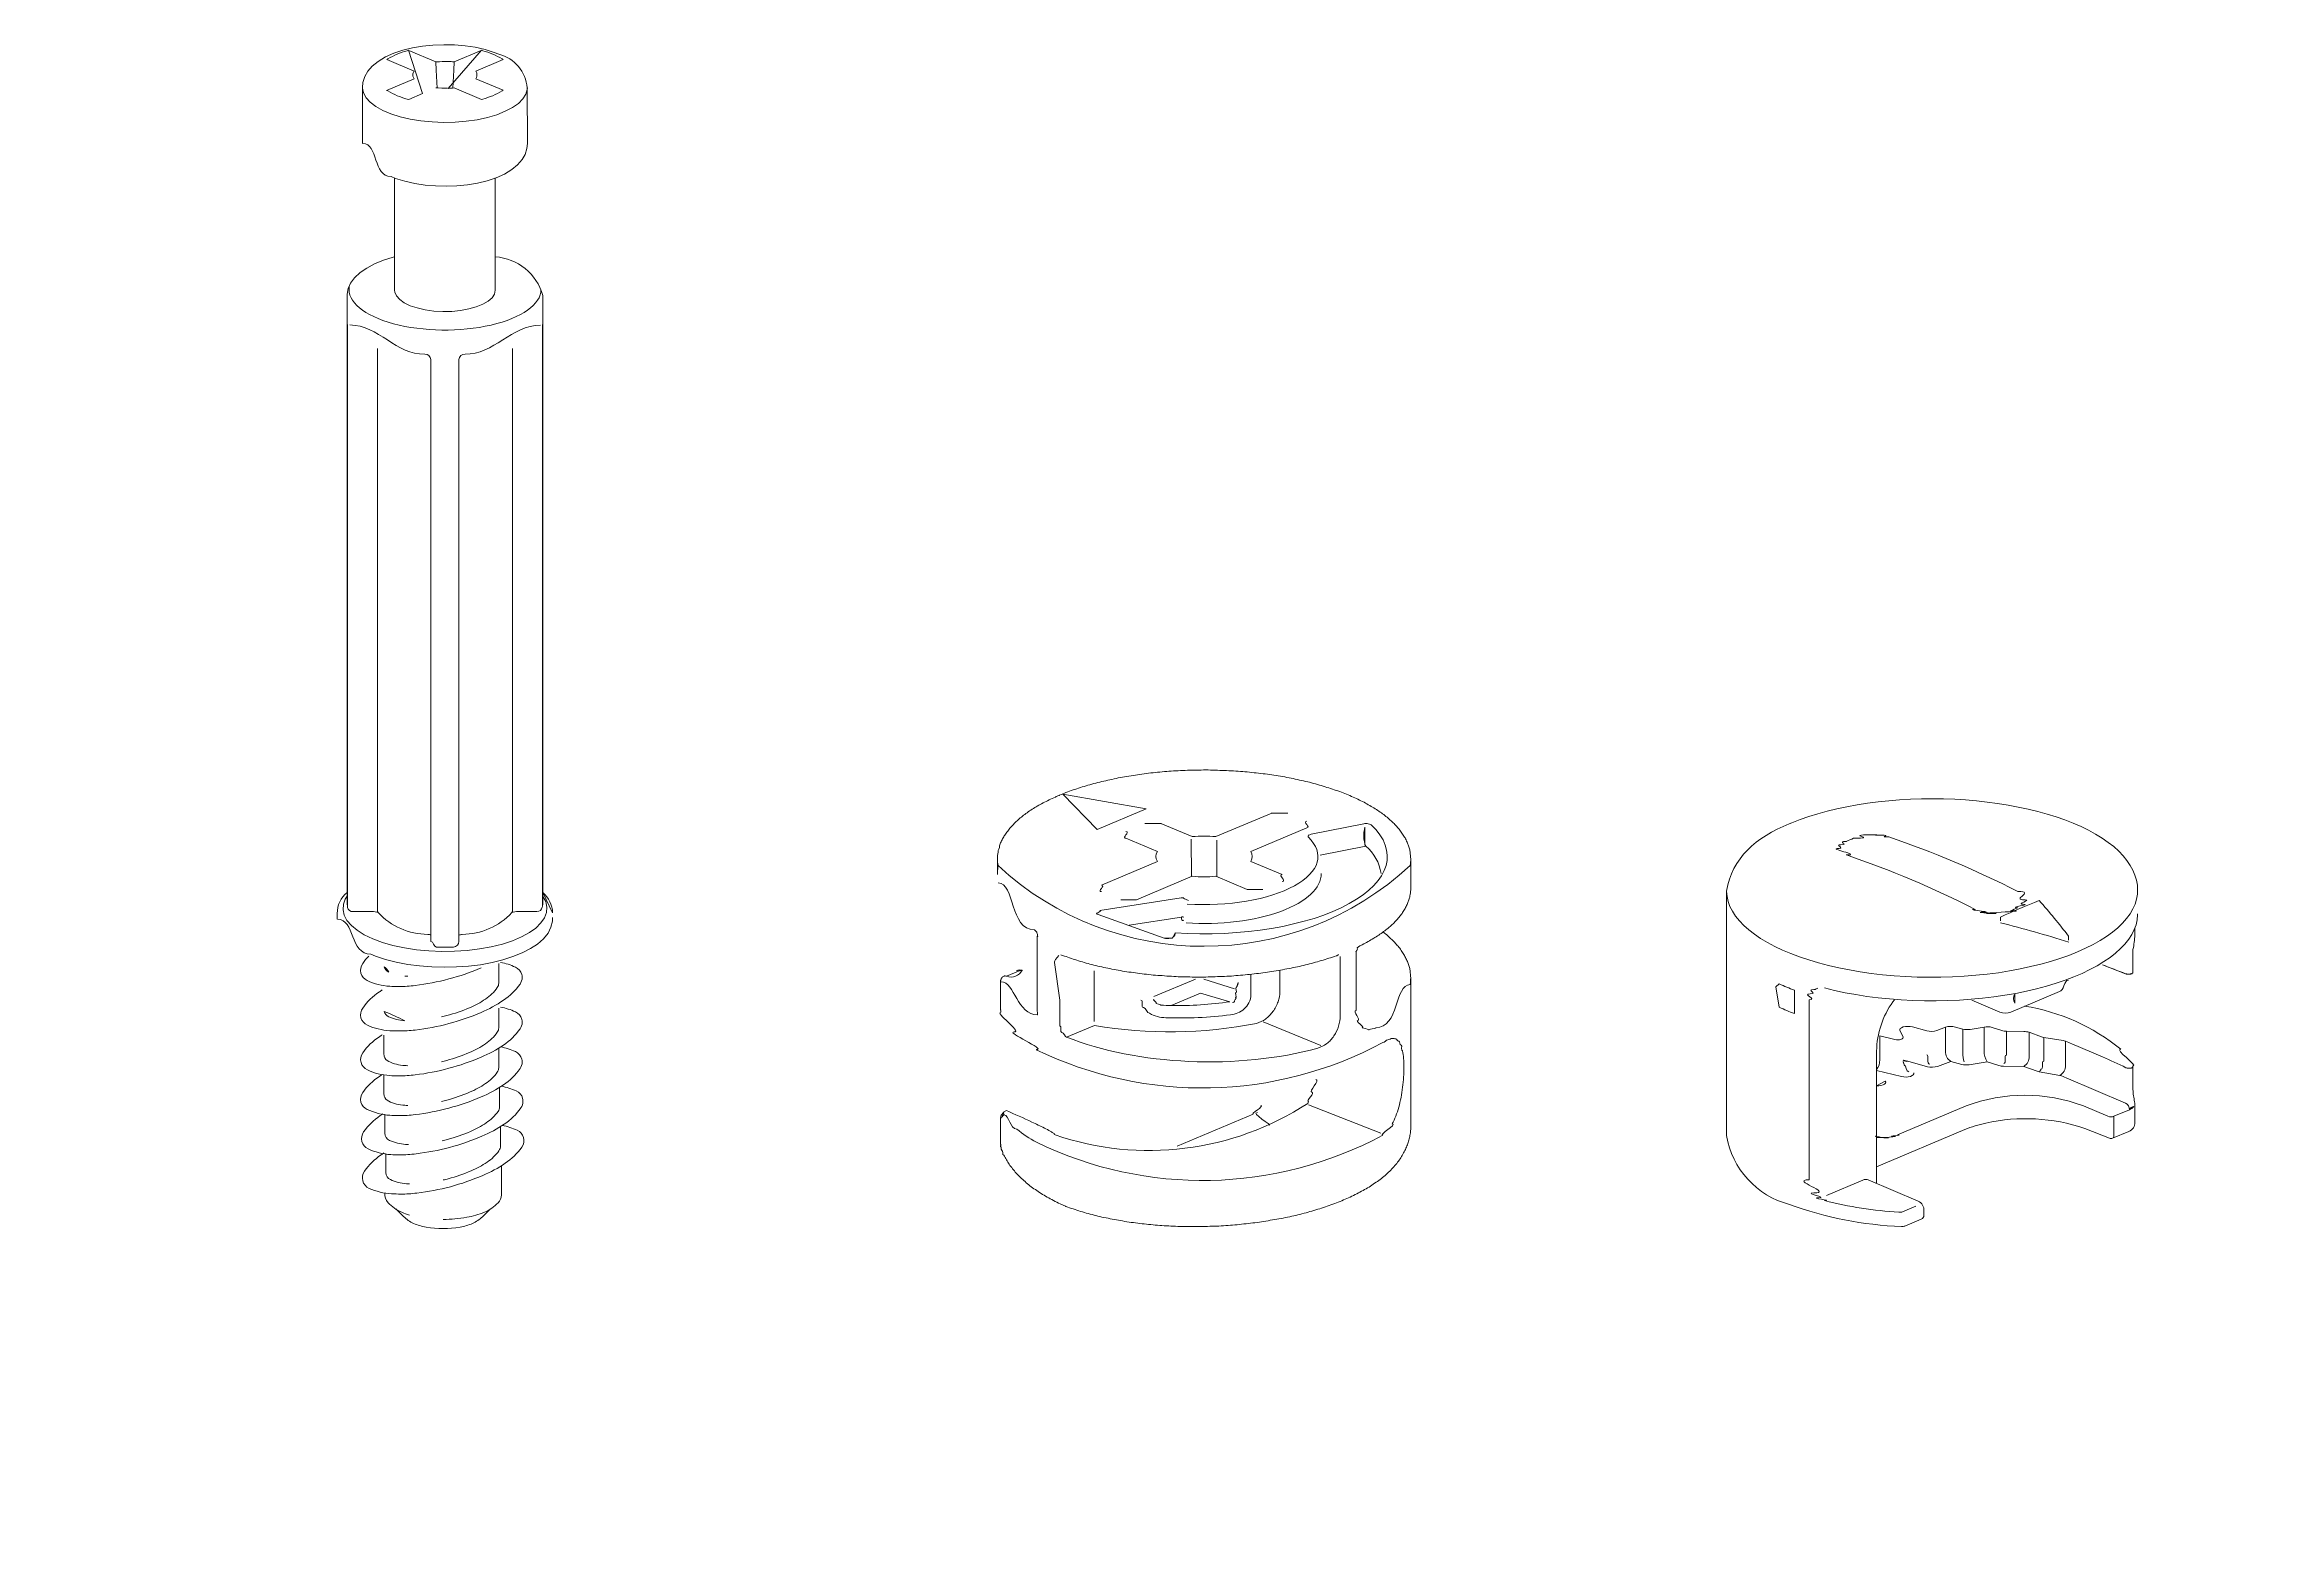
# Model space of a CAD drawing. Header units: metres. Extents: x -27.1 to 47.9, y -10.7 to 6.6.
# Drawn here: x 13.73 to 15.095, y 5.044 to 5.954 of the extents above; entities that cross this region are included whole.
import ezdxf

# ---------------------------------------------------------------- set-up
doc = ezdxf.new("R2010")
doc.units = ezdxf.units.M
doc.header["$MEASUREMENT"] = 0
doc.layers.add('PDF_Working_Num_Penna__7_Num_Penna__7_Num_Penna__7_Num_Penna__7_Num_Penna__7_Num_Penna__7', color=7, linetype='Continuous', lineweight=18)
doc.styles.add('GENERATED_STYLE_1', font='Arial')

msp = doc.modelspace()

# ---------------------------------------------------------------- linework, layer by layer
at = {"layer": 'PDF_Working_Num_Penna__7_Num_Penna__7_Num_Penna__7_Num_Penna__7_Num_Penna__7_Num_Penna__7', "color": 7, "linetype": 'Continuous', "lineweight": 18, "flags": 128}
for points in [[(13.942, 5.8737), (13.9447, 5.8726), (13.9504, 5.8709), (13.9564, 5.8695), (13.9627, 5.8685), (13.9691, 5.868), (13.9756, 5.8678), (13.9822, 5.8681), (13.9886, 5.8687), (13.9947, 5.8698), (14.0006, 5.8712), (14.0061, 5.873), (14.0112, 5.8753), (14.0157, 5.878), (14.0192, 5.8809), (14.0219, 5.8841), (14.0238, 5.8873), (14.0249, 5.8908), (14.0252, 5.894), (14.0251, 5.9279, 0.31536), (14.0078, 5.9485), (14.005, 5.9495), (13.9994, 5.9513), (13.9933, 5.9527), (13.9871, 5.9536), (13.9806, 5.9542), (13.9741, 5.9543), (13.9675, 5.9541), (13.9611, 5.9534), (13.955, 5.9524), (13.9491, 5.9509), (13.9436, 5.9491), (13.9385, 5.9468), (13.934, 5.9441), (13.9305, 5.9412), (13.9278, 5.9381), (13.9259, 5.9348), (13.9248, 5.9313), (13.9245, 5.9281), (13.9245, 5.894)], [(14.0344, 5.428, 0.04844), (14.0346, 5.4303), (14.0346, 5.8012, 0.318774), (14.0056, 5.8247)], [(13.9151, 5.8007), (13.9151, 5.8012), (13.9151, 5.4303, 0.052298), (13.9154, 5.428)], [(13.9154, 5.7835), (13.9154, 5.428), (13.9154, 5.4274, 0.35378), (13.9187, 5.4248), (13.9303, 5.4248, -0.141802), (13.9342, 5.424)], [(14.0344, 5.7835), (14.0344, 5.428), (14.0343, 5.4275, -0.354436), (14.031, 5.4248), (14.0194, 5.4248, 0.131731), (14.0157, 5.4242, 0.144395), (14.0161, 5.4257), (14.0161, 5.7688)], [(13.9336, 5.7688), (13.9336, 5.6451), (13.9336, 5.4257, 0.141567), (13.9341, 5.4242, 0.204246), (13.9643, 5.4109, -0.080477), (13.9663, 5.4105)], [(13.9663, 5.4066), (13.9663, 5.762, 0.390687), (13.9626, 5.7653)], [(13.9696, 5.4032), (13.9734, 5.4031), (13.9801, 5.4032, 0.39989), (13.9834, 5.4066), (13.9834, 5.762, -0.408492), (13.9871, 5.7653)], [(14.5642, 5.4614, 0.004155), (14.564, 5.4625, 0.028638), (14.5633, 5.4649, 0.023678), (14.5624, 5.4673, 0.025419), (14.5612, 5.4698, 0.020936), (14.5597, 5.4721, 0.018959), (14.558, 5.4745, 0.014814), (14.5561, 5.4768, 0.01627), (14.5539, 5.4791, 0.014111), (14.5515, 5.4813, 0.010096), (14.5488, 5.4835, 0.011223), (14.546, 5.4856, 0.009367), (14.5429, 5.4876, 0.011569), (14.5396, 5.4896, 0.009879), (14.5361, 5.4916, 0.007752), (14.5324, 5.4934, 0.007295), (14.5285, 5.4952, 0.00766), (14.5244, 5.4969, 0.005234), (14.5202, 5.4985, 0.006141), (14.5157, 5.5, 0.006734), (14.5112, 5.5014, 0.005296), (14.5065, 5.5028, 0.004409), (14.5017, 5.5041, 0.005875), (14.4967, 5.5052, 0.006497), (14.4916, 5.5063, 0.004942), (14.4864, 5.5073, 0.004823), (14.4811, 5.5081, 0.005366), (14.4758, 5.5089, 0.007689), (14.4703, 5.5095, 0.005975), (14.4648, 5.5101, 0.006654), (14.4592, 5.5105, 0.005782), (14.4536, 5.5109, 0.005603), (14.448, 5.5111, 0.005547), (14.4424, 5.5113, 0.004752), (14.4367, 5.5113, 0.004756), (14.4311, 5.5112, 0.004783), (14.4254, 5.511, 0.004821), (14.4198, 5.5107, 0.005714), (14.4142, 5.5103, 0.003365), (14.4087, 5.5098, 0.004324), (14.4032, 5.5092, 0.005333), (14.3978, 5.5084, 0.00393), (14.3925, 5.5076, 0.004752), (14.3873, 5.5067, 0.007075), (14.3822, 5.5056, 0.007303), (14.3772, 5.5045, 0.007975), (14.3723, 5.5033, 0.005679), (14.3675, 5.502, 0.008381), (14.3629, 5.5006, 0.007236), (14.3584, 5.4991, 0.006709), (14.3541, 5.4975, 0.008071), (14.3502, 5.4959)], [(14.3497, 5.4957, 0.002586), (14.3476, 5.4948, 0.009684), (14.3438, 5.493, 0.009328), (14.3401, 5.4912, 0.010524), (14.3366, 5.4893, 0.00975), (14.3334, 5.4873, 0.011879), (14.3303, 5.4852, 0.012379), (14.3275, 5.4831, 0.014041), (14.3249, 5.4809, 0.01416), (14.3225, 5.4786, 0.015534), (14.3204, 5.4763, 0.016838), (14.3185, 5.474, 0.020004), (14.3168, 5.4716, 0.021292), (14.3154, 5.4692, 0.022452), (14.3142, 5.4668, 0.020565), (14.3134, 5.4643)], [(14.4121, 5.4787), (14.4312, 5.4706, -0.052413), (14.4456, 5.4706), (14.4798, 5.485)], [(14.5012, 5.476), (14.467, 5.4615, -0.287328), (14.467, 5.4555), (14.4862, 5.4474)], [(14.5038, 5.4722), (14.536, 5.4785, -0.083985), (14.5386, 5.4785)], [(14.3126, 5.4612, 0.091573), (14.3126, 5.4529, 0.39198), (14.5643, 5.453, 0.090744), (14.5642, 5.4612)], [(14.3757, 5.441), (14.4099, 5.4555, -0.288802), (14.4099, 5.4615), (14.3907, 5.4696)], [(14.5465, 5.4481, 0.182504), (14.5372, 5.4648), (14.5094, 5.4593)], [(14.4648, 5.4383), (14.4456, 5.4464, -0.052413), (14.4312, 5.4464), (14.3971, 5.432)], [(14.5643, 5.4352, 0.046163), (14.5646, 5.4392), (14.5646, 5.457)], [(13.9151, 5.4364, 0.234369), (13.9091, 5.4237), (13.9091, 5.4206), (13.9091, 5.4202)], [(14.3748, 5.4254), (14.4244, 5.4332, -0.059007), (14.4261, 5.4332)], [(14.5331, 5.4037, 0.001834), (14.535, 5.4046, 0.01012), (14.5386, 5.4065, 0.009827), (14.542, 5.4085, 0.010764), (14.5451, 5.4105, 0.011673), (14.5481, 5.4126, 0.013688), (14.5508, 5.4147, 0.013779), (14.5533, 5.4169, 0.016861), (14.5555, 5.4191, 0.016266), (14.5575, 5.4214, 0.017712), (14.5593, 5.4237, 0.017403), (14.5608, 5.4261, 0.021271), (14.5621, 5.4285, 0.021955), (14.5631, 5.4309, 0.027576), (14.5639, 5.4333)], [(15.0085, 5.4374), (15.0084, 5.4355), (15.0079, 5.4325), (15.007, 5.4294), (15.0057, 5.4265), (15.004, 5.4235), (15.0018, 5.4206), (14.9993, 5.4178), (14.9964, 5.415), (14.9932, 5.4123), (14.9896, 5.4097), (14.9856, 5.4072), (14.9813, 5.4047), (14.9767, 5.4024), (14.9718, 5.4002), (14.9666, 5.3981), (14.9611, 5.3962), (14.9553, 5.3944), (14.9494, 5.3927), (14.9432, 5.3912), (14.9368, 5.3898), (14.9302, 5.3886), (14.9235, 5.3875), (14.9166, 5.3866), (14.9097, 5.3859), (14.9026, 5.3853), (14.8955, 5.385), (14.8884, 5.3847), (14.8812, 5.3847), (14.874, 5.3848), (14.8669, 5.3851), (14.8598, 5.3856), (14.8528, 5.3862), (14.8459, 5.387), (14.8391, 5.388), (14.8325, 5.3892), (14.826, 5.3905), (14.8197, 5.3919), (14.8136, 5.3935), (14.8078, 5.3953), (14.8021, 5.3972), (14.7968, 5.3992), (14.7917, 5.4013), (14.7869, 5.4036), (14.7825, 5.4059), (14.7783, 5.4084), (14.7746, 5.411), (14.7711, 5.4137), (14.7681, 5.4164), (14.7654, 5.4192), (14.763, 5.4221), (14.7611, 5.425), (14.7596, 5.4279), (14.7585, 5.4309), (14.7578, 5.434), (14.7574, 5.437), (14.7574, 5.4374), (14.7574, 5.4377), (14.7574, 5.288, 0.294027), (14.7959, 5.246, 0.079536), (14.8644, 5.2325, 0.152369), (14.8664, 5.2328), (14.8764, 5.237, 0.300708), (14.878, 5.2394), (14.878, 5.242, 0.319672), (14.8745, 5.248), (14.844, 5.261), (14.8436, 5.2612)], [(14.9247, 5.4192), (14.9247, 5.4215, -0.011168), (14.9485, 5.4316, -0.012291), (14.9664, 5.4098), (14.9664, 5.4074)], [(14.0157, 5.4242, -0.204116), (13.9854, 5.4109, 0.075985), (13.9834, 5.4104)], [(14.3926, 5.4165), (14.4246, 5.4215, 0.149823), (14.4252, 5.4194, 0.13079), (14.426, 5.4195)], [(14.3365, 5.4099), (14.3365, 5.366, 0.010585), (14.3366, 5.3639, 0.017567), (14.3368, 5.3617)], [(14.5642, 5.3888, 0.007355), (14.564, 5.39, 0.02983), (14.5633, 5.3925, 0.017797), (14.5623, 5.395, 0.021094), (14.5611, 5.3975, 0.019693), (14.5596, 5.3999, 0.014771), (14.5579, 5.4024, 0.017942), (14.5559, 5.4048, 0.016185), (14.5538, 5.4071, 0.015812), (14.5513, 5.4094, 0.018848), (14.5486, 5.4117, -0.003902), (14.5477, 5.4124)], [(15.0057, 5.3877), (15.0057, 5.4017, 0.033869), (15.0069, 5.4106), (15.0069, 5.4147)], [(13.9284, 5.3977, 0.03732), (13.9246, 5.3931, 0.470088), (13.9274, 5.3827, 0.090504), (13.9411, 5.3792, 0.016862), (13.9467, 5.3791, 0.031502), (13.9567, 5.3797, 0.036269), (13.9772, 5.3837, 0.035962), (13.9969, 5.3904)], [(13.9365, 5.377, 0.005941), (13.9348, 5.3758, 0.090583), (13.9246, 5.3659, 0.470953), (13.9275, 5.3554, 0.091425), (13.9411, 5.3521, 0.017662), (13.9467, 5.3519, 0.03061), (13.9567, 5.3525, 0.035426), (13.9772, 5.3564, 0.034725), (13.9969, 5.3632, 0.048564), (14.0106, 5.3707, 0.090585), (14.0207, 5.3805, 0.156686), (14.022, 5.3846, 0.060183), (14.0218, 5.3864, 0.225272), (14.0179, 5.3909, 0.060916), (14.0088, 5.3938)], [(14.0077, 5.3931), (14.0077, 5.3812, -0.1528), (14.0068, 5.3784, -0.090689), (13.9996, 5.3714, -0.047557), (13.9899, 5.3661, -0.035557), (13.9759, 5.3613, -0.008255), (13.9727, 5.3605)], [(14.3504, 5.355), (14.3504, 5.3708), (14.3471, 5.3937, -0.202526), (14.3477, 5.3956), (14.3498, 5.3981)], [(14.3509, 5.3985, 0.003856), (14.3531, 5.3977, 0.011392), (14.3574, 5.3962, 0.006033), (14.3618, 5.3948, 0.006873), (14.3664, 5.3934, 0.006314), (14.3711, 5.3922, 0.00709), (14.376, 5.391, 0.005114), (14.3809, 5.39, 0.00606), (14.386, 5.389, 0.005034), (14.3912, 5.3881, 0.003919), (14.3965, 5.3874, 0.004408), (14.4019, 5.3867, 0.004324), (14.4074, 5.3861, 0.003364), (14.4129, 5.3857, 0.004213), (14.4185, 5.3853, 0.004829), (14.4241, 5.385, 0.004763), (14.4297, 5.3849, 0.003975), (14.4353, 5.3848, 0.004751), (14.441, 5.3849, 0.003961), (14.4467, 5.3851, 0.006348), (14.4523, 5.3853, 0.004081), (14.4579, 5.3857, 0.00566), (14.4635, 5.3862, 0.006591), (14.469, 5.3868, 0.005061), (14.4744, 5.3874, 0.003849), (14.4798, 5.3882, 0.005483), (14.4851, 5.3891, 0.005923), (14.4903, 5.3901, 0.003399), (14.4955, 5.3911, 0.004806), (14.5004, 5.3923, 0.012041), (14.51, 5.3949, 0.006668), (14.5146, 5.3963, 0.00698), (14.5191, 5.3978)], [(14.5079, 5.3415, 0.096461), (14.5133, 5.3442, 0.083435), (14.5177, 5.3489, 0.07313), (14.5206, 5.3549, 0.074567), (14.5216, 5.3612), (14.5216, 5.3974)], [(14.3141, 5.3815), (14.3142, 5.3812), (14.3142, 5.3649, 0.009209), (14.3144, 5.3634)], [(14.3537, 5.2449, 0.004993), (14.3541, 5.2448, 0.009944), (14.3585, 5.2432, 0.008656), (14.363, 5.2417, 0.006521), (14.3677, 5.2404, 0.006459), (14.3724, 5.2392, 0.006846), (14.3773, 5.238, 0.005552), (14.3823, 5.237, 0.004482), (14.3874, 5.2361, 0.004041), (14.3926, 5.2352, 0.004733), (14.3979, 5.2345, 0.003691), (14.4032, 5.2339, 0.004257), (14.4086, 5.2334, 0.004951), (14.4141, 5.233, 0.004948), (14.4196, 5.2327, 0.004898), (14.4252, 5.2325, 0.004846), (14.4307, 5.2324, 0.004818), (14.4363, 5.2325, 0.005606), (14.4419, 5.2326, 0.004882), (14.4475, 5.2328, 0.004208), (14.4531, 5.2332, 0.004883), (14.4586, 5.2336, 0.003955), (14.4641, 5.2342, 0.005771), (14.4695, 5.2348, 0.005019), (14.4749, 5.2356, 0.005168), (14.4802, 5.2365, 0.004206), (14.4855, 5.2374, 0.004856), (14.4907, 5.2385, 0.005177), (14.4957, 5.2396, 0.005323), (14.5007, 5.2409, 0.00537), (14.5055, 5.2423, 0.005555), (14.5102, 5.2437, 0.007347), (14.5148, 5.2453, 0.007689), (14.5193, 5.2469, 0.009543), (14.5236, 5.2487, 0.009913), (14.5277, 5.2505, 0.010748), (14.5317, 5.2525, 0.010419), (14.5355, 5.2545, 0.010091), (14.5392, 5.2566, 0.012586), (14.5426, 5.2589, 0.014517), (14.5459, 5.2613, 0.013072), (14.549, 5.2637, 0.015596), (14.5518, 5.2663, 0.016422), (14.5543, 5.269, 0.018309), (14.5566, 5.2717, 0.020069), (14.5586, 5.2745, 0.021068), (14.5603, 5.2774, 0.021289), (14.5617, 5.2803, 0.025204), (14.5629, 5.2832, 0.02131), (14.5637, 5.286, 0.02266), (14.5643, 5.2889, 0.027778), (14.5646, 5.2918, 0.01428), (14.5646, 5.2937), (14.5646, 5.3842)], [(14.4847, 5.389), (14.4847, 5.376, -0.082414), (14.4836, 5.3698, -0.073612), (14.4805, 5.3638, -0.077178), (14.4759, 5.3592, -0.088777), (14.4705, 5.3565, -0.090419), (14.3715, 5.3553), (14.3545, 5.3482)], [(14.4051, 5.3627, 0.073752), (14.4099, 5.3607, 0.057153), (14.4151, 5.36, 0.039777), (14.4546, 5.3618, 0.067719), (14.459, 5.363, 0.079784), (14.4629, 5.3654, 0.097273), (14.4658, 5.3692, 0.116377), (14.467, 5.3742), (14.467, 5.3794), (14.467, 5.3865)], [(13.9365, 5.3496, 0.004166), (13.9348, 5.3484, 0.090356), (13.9246, 5.3386, 0.468579), (13.9275, 5.3281, 0.09083), (13.9411, 5.3247, 0.016061), (13.9467, 5.3245, 0.030609), (13.9567, 5.3251, 0.03543), (13.9772, 5.3291, 0.034532), (13.9969, 5.3359, 0.047262), (14.0106, 5.3433, 0.090104), (14.0207, 5.3532, 0.156365), (14.022, 5.3572, 0.061583), (14.0218, 5.359, 0.22427), (14.0179, 5.3636, 0.060905), (14.0088, 5.3665)], [(14.0077, 5.3658), (14.0077, 5.3538, -0.152317), (14.0068, 5.3511, -0.090163), (13.9996, 5.3441, -0.047545), (13.9899, 5.3388, -0.035271), (13.9759, 5.3339, -0.010869), (13.9727, 5.3331)], [(14.849, 5.2588), (14.8491, 5.2596), (14.8491, 5.3396, -0.150178), (14.8591, 5.3698), (14.86, 5.3709)], [(14.9073, 5.3707), (14.9244, 5.3635, 0.202186), (14.931, 5.3635), (14.9608, 5.3761)], [(13.9376, 5.3494), (13.9376, 5.3376, 0.069544), (13.9378, 5.3365, 0.227117), (13.9405, 5.3333, 0.091911), (13.9503, 5.3308, 0.020084), (13.9521, 5.3307)], [(14.8491, 5.3283, 0.1707), (14.8511, 5.3343), (14.8511, 5.349), (14.8603, 5.3467), (14.8612, 5.3466), (14.8622, 5.3466), (14.8631, 5.3466), (14.864, 5.3468), (14.8647, 5.3471), (14.8651, 5.3475), (14.8653, 5.3479), (14.8653, 5.3483), (14.8634, 5.3522), (14.8633, 5.3528), (14.8636, 5.3534), (14.8644, 5.3539), (14.8654, 5.3544), (14.8668, 5.3546), (14.8682, 5.3547), (14.8697, 5.3546), (14.8711, 5.3544), (14.8798, 5.352, 0.145423), (14.8859, 5.3522), (14.8912, 5.3542, -0.146179), (14.8973, 5.3543), (14.9017, 5.3531, 0.105341), (14.9063, 5.3529), (14.9148, 5.3543, -0.113891), (14.9197, 5.3541), (14.9256, 5.3522, 0.074878), (14.9284, 5.3517)], [(14.8945, 5.3333, -0.26251), (14.8912, 5.3395), (14.8912, 5.3542)], [(14.9025, 5.333, -0.063859), (14.9017, 5.3385), (14.9017, 5.3531)], [(14.9166, 5.3331, -0.155343), (14.9148, 5.3397), (14.9148, 5.3543)], [(14.9423, 5.3511, 0.080608), (14.9391, 5.3516), (14.9284, 5.3517), (14.9284, 5.3371)], [(14.9512, 5.348, -0.041742), (14.9498, 5.3484), (14.9423, 5.3511), (14.9423, 5.3364, -0.257613), (14.939, 5.3302)], [(13.9365, 5.3253, 0.002344), (13.9348, 5.3242, 0.09017), (13.9246, 5.3143, 0.471228), (13.9274, 5.304, 0.089294), (13.9411, 5.3004, 0.016862), (13.9467, 5.3002, 0.03016), (13.9567, 5.3008, 0.034795), (13.9772, 5.3048, 0.035741), (13.9969, 5.3116, 0.046537), (14.0106, 5.319, 0.090531), (14.0207, 5.3289, 0.156237), (14.022, 5.3329, 0.063179), (14.0218, 5.3347, 0.222958), (14.0179, 5.3393, 0.060938), (14.0088, 5.3422)], [(14.0077, 5.3415), (14.0077, 5.3295, -0.149519), (14.0068, 5.3268, -0.089204), (13.9996, 5.3198, -0.046832), (13.9899, 5.3145, -0.03499), (13.9759, 5.3096, -0.004286), (13.9727, 5.3088)], [(14.5533, 5.2951, 0.033843), (14.5555, 5.2999, 0.025225), (14.5573, 5.3053, 0.037216), (14.5597, 5.3175, 0.01433), (14.5603, 5.3238, 0.013457), (14.5605, 5.3298, 0.016981), (14.5603, 5.3352, 0.028548), (14.5597, 5.3397)], [(14.8683, 5.3334), (14.8802, 5.3301, 0.146936), (14.8863, 5.3303), (14.8945, 5.3333), (14.9011, 5.3315, 0.102554), (14.9057, 5.3313), (14.9166, 5.3331), (14.9238, 5.3308, 0.072754), (14.9267, 5.3304), (14.939, 5.3302), (14.9471, 5.3273, 0.041018), (14.9485, 5.3269), (14.9611, 5.3248, 0.267913), (14.9645, 5.3309), (14.9645, 5.3456, -0.008583), (14.9684, 5.344), (14.9871, 5.3361, -0.001658), (15.0014, 5.3295)], [(14.9645, 5.3456, 0.054529), (14.963, 5.346), (14.9512, 5.348), (14.9512, 5.3334)], [(13.9376, 5.3251), (13.9376, 5.3133, 0.068576), (13.9378, 5.3122, 0.2278), (13.9405, 5.309, 0.089724), (13.9503, 5.3065, 0.005201), (13.9521, 5.3064)], [(14.994, 5.2998), (15.0035, 5.3038, 0.27713), (15.0012, 5.3079), (14.9648, 5.3233, 0.009101), (14.9611, 5.3248)], [(15.0069, 5.2961), (15.0069, 5.3065), (15.0069, 5.3071, 0.048572), (15.0067, 5.3087, -0.015394), (15.006, 5.3123, -0.044272), (15.0057, 5.3162), (15.0057, 5.3302)], [(13.937, 5.3013, 0.005974), (13.9353, 5.3002, 0.090638), (13.9252, 5.2903, 0.47184), (13.9279, 5.2799, 0.090362), (13.9417, 5.2764, 0.016041), (13.9472, 5.2762, 0.030598), (13.9572, 5.2769, 0.03629), (13.9777, 5.2808, 0.035409), (13.9974, 5.2876, 0.04718), (14.0111, 5.295, 0.091118), (14.0212, 5.3049, 0.156972), (14.0225, 5.309, 0.061465), (14.0223, 5.3108, 0.224757), (14.0184, 5.3153, 0.06287), (14.0093, 5.3182)], [(14.0082, 5.3175), (14.0082, 5.3056, -0.150096), (14.0073, 5.3028, -0.08958), (14.0001, 5.2958, -0.047163), (13.9904, 5.2905, -0.03623), (13.9764, 5.2857, -0.00825), (13.9732, 5.2849)], [(14.5022, 5.3088, -0.004184), (14.5017, 5.3077, -0.231221), (14.3474, 5.2885), (14.347, 5.2886)], [(14.9932, 5.2864, 0.307309), (14.994, 5.288), (14.994, 5.2998, -0.175293), (14.9904, 5.2998), (14.9754, 5.3062, 0.1799), (14.9038, 5.3062), (14.8619, 5.2884)], [(13.9381, 5.3011), (13.9381, 5.2894, 0.286676), (13.941, 5.2851, 0.091693), (13.9508, 5.2826, 0.009826), (13.9526, 5.2825)], [(14.3181, 5.3031), (14.3177, 5.3033, -0.006919), (14.3333, 5.2963, -0.00828), (14.3409, 5.2926, -0.010551), (14.3445, 5.2907, -0.017523), (14.3461, 5.2897, -0.036327), (14.3468, 5.2892, -0.058014), (14.3471, 5.2889)], [(14.8491, 5.2689), (14.903, 5.2917, -0.047018), (14.9158, 5.2956, -0.13901), (14.9762, 5.2924), (14.9913, 5.2864, 0.202667), (14.9932, 5.2864), (15.0032, 5.2906, 0.31358), (15.0069, 5.2961)], [(13.9376, 5.2774, 0.008337), (13.9358, 5.2762, 0.090557), (13.9257, 5.2663, 0.470013), (13.9285, 5.2558, 0.090952), (13.9422, 5.2525, 0.016009), (13.9478, 5.2523, 0.031438), (13.9577, 5.2529, 0.035448), (13.9782, 5.2568, 0.035275), (13.9979, 5.2637, 0.04885), (14.0116, 5.2711, 0.091204), (14.0218, 5.2809, 0.224343), (14.0228, 5.2869, 0.224649), (14.019, 5.2913, 0.061327), (14.0099, 5.2942)], [(14.0088, 5.2935), (14.0088, 5.2816, -0.151758), (14.0078, 5.2788, -0.09006), (14.0006, 5.2718, -0.047167), (13.9909, 5.2665, -0.035598), (13.9769, 5.2617, -0.008924), (13.9737, 5.2609)], [(14.324, 5.292, 0.048692), (14.336, 5.284, 0.241089), (14.5476, 5.2883)], [(13.9387, 5.2771), (13.9387, 5.2654, 0.281403), (13.9415, 5.2611, 0.089356), (13.9513, 5.2586, 0.012297), (13.9531, 5.2585)], [(14.0093, 5.2696), (14.0093, 5.2518, -0.198086), (14.0073, 5.247, -0.10122), (13.9989, 5.2412, -0.056763), (13.9882, 5.2381, -0.042495), (13.9737, 5.2368)], [(14.3161, 5.2761, 0.01502), (14.3177, 5.2733, 0.020484), (14.3194, 5.2705, 0.017734), (14.3215, 5.2678, 0.016306), (14.3237, 5.2651, 0.015577), (14.3263, 5.2625, 0.014936), (14.3291, 5.2599, 0.01481), (14.3321, 5.2574, 0.014271), (14.3354, 5.255, 0.012428), (14.3389, 5.2527, 0.01014), (14.3426, 5.2505, 0.009751), (14.3465, 5.2484, 0.009698), (14.3506, 5.2463, 0.004448), (14.3534, 5.2451)], [(14.844, 5.261, 0.203568), (14.8407, 5.2608), (14.8186, 5.2515)], [(13.9382, 5.2529, 0.236801), (13.9401, 5.247, 0.101521), (13.9486, 5.2412, 0.026547), (13.9531, 5.2395)], [(14.0026, 5.2432), (13.9977, 5.2385, -0.09933), (13.9917, 5.2344, -0.056409), (13.9841, 5.2321, -0.08636), (13.9634, 5.2321, -0.056487), (13.9557, 5.2344, -0.09933), (13.9496, 5.2386), (13.9448, 5.2432)], [(14.8731, 5.2449), (14.865, 5.2415, -0.108541), (14.8628, 5.2412, -0.045908), (14.8173, 5.2483)]]:
    msp.add_lwpolyline(points, format="xyb", dxfattribs=at)
for points in [[(13.9612, 5.9244), (13.9525, 5.9509), (13.9518, 5.9506, 0.073055), (13.9399, 5.9456), (13.9394, 5.9452), (13.956, 5.9382, 0.092771), (13.9553, 5.9366, 0.013736), (13.9553, 5.935, 0.092184), (13.956, 5.9335), (13.9392, 5.9264), (13.9399, 5.9261, 0.073388), (13.9518, 5.9211), (13.9527, 5.9208)], [(13.9768, 5.9276, 0.017554), (13.9804, 5.9279), (13.9972, 5.9208), (13.9979, 5.9211, 0.073388), (14.0098, 5.9261), (14.0103, 5.9265), (13.9937, 5.9335, 0.094432), (13.9944, 5.935, 0.008282), (13.9944, 5.9366, 0.095027), (13.9937, 5.9382), (14.0105, 5.9453), (14.0098, 5.9456, 0.07319), (13.9979, 5.9506), (13.9972, 5.9509)], [(14.5372, 5.4648, -0.176027), (14.5365, 5.4669), (14.5366, 5.4717), (14.5367, 5.4763, 0.176836)], [(14.3122, 5.457), (14.3122, 5.4474, 0.046549)], [(14.0346, 5.4364, -0.213294), (14.0406, 5.4241)], [(14.4162, 5.4084, 0.025392), (14.4169, 5.4084, 0.033995)], [(14.4207, 5.4119), (14.4196, 5.4094, 0.318853)], [(13.9378, 5.3911, 0.227848), (13.9405, 5.3879, 0.091884)], [(15.0012, 5.3869, -0.002936), (14.9871, 5.3923)], [(14.3141, 5.382, 0.02789), (14.3141, 5.3815)], [(14.3274, 5.389), (14.3269, 5.389), (14.3262, 5.3889), (14.3178, 5.3853, 0.380752)], [(14.4585, 5.379, 0.060494), (14.4589, 5.3797, 0.057891), (14.4591, 5.3806, 0.024422), (14.4592, 5.3815)], [(14.799, 5.3768), (14.799, 5.3625, -0.018728), (14.7897, 5.3664), (14.7875, 5.3788), (14.7897, 5.3807, 0.018723)], [(13.9378, 5.3639, 0.22507), (13.9405, 5.3606, 0.090182), (13.9503, 5.3582, 0.012657)], [(14.4542, 5.3698), (14.4362, 5.375), (14.4183, 5.3674, 0.040115)], [(14.9336, 5.3745), (14.9336, 5.3688, -0.308785)], [(14.8653, 5.334, 0.162394), (14.8683, 5.3334)], [(14.8659, 5.3315, -0.10614), (14.8653, 5.3333)], [(14.3161, 5.3006, 0.079554), (14.3142, 5.2984), (14.3141, 5.2986), (14.3141, 5.2831), (14.3142, 5.2828), (14.3142, 5.2984, -0.164515), (14.3146, 5.3004, 0.137758)], [(15.0035, 5.3038, 0.104643), (15.0062, 5.3058, 0.27826)], [(14.3148, 5.2793), (14.3149, 5.279, -0.01675)]]:
    msp.add_lwpolyline(points, format="xyb", close=True, dxfattribs=at)
for points in [[(13.9527, 5.9508), (13.9693, 5.9438), (13.9695, 5.9387), (13.97, 5.9278)], [(13.9797, 5.9278), (13.9802, 5.9387), (13.9804, 5.9438), (13.997, 5.9508)], [(14.0252, 5.928), (14.0251, 5.927), (14.0243, 5.924), (14.0225, 5.9212), (14.0197, 5.9184), (14.0161, 5.9159), (14.0117, 5.9136), (14.0066, 5.9115), (14.0008, 5.9098), (13.9945, 5.9085), (13.9879, 5.9075), (13.981, 5.907), (13.974, 5.9068), (13.967, 5.9071), (13.9601, 5.9077), (13.9536, 5.9088), (13.9474, 5.9102), (13.9418, 5.912), (13.9369, 5.9141), (13.9326, 5.9165), (13.9292, 5.9191), (13.9267, 5.9219), (13.9251, 5.9248), (13.9245, 5.9277), (13.9245, 5.9281)], [(13.9441, 5.8729), (13.9441, 5.8043), (13.9443, 5.8031), (13.9452, 5.8009), (13.9472, 5.7987), (13.95, 5.7967), (13.9536, 5.7949), (13.9579, 5.7935), (13.9628, 5.7924), (13.968, 5.7916), (13.9735, 5.7913), (13.979, 5.7914), (13.9844, 5.792), (13.9894, 5.7929), (13.994, 5.7942), (13.998, 5.7958), (14.0012, 5.7977), (14.0036, 5.7997), (14.0051, 5.802), (14.0056, 5.8043), (14.0056, 5.8729)], [(13.9441, 5.8247), (13.9432, 5.8245), (13.9373, 5.8226), (13.9319, 5.8204), (13.9272, 5.8179), (13.9231, 5.8151), (13.9197, 5.812), (13.9172, 5.8086), (13.9158, 5.8054), (13.9151, 5.8019), (13.9152, 5.8005)], [(14.3522, 5.4965), (14.3732, 5.475)], [(14.4031, 5.4876), (14.3522, 5.4965)], [(14.3732, 5.475), (14.4031, 5.4876)], [(15.0085, 5.4373), (15.0085, 5.4378), (15.0084, 5.4409), (15.0078, 5.444), (15.0069, 5.4471), (15.0056, 5.4501), (15.004, 5.453), (15.002, 5.456), (14.9997, 5.4589), (14.997, 5.4617), (14.9939, 5.4645), (14.9905, 5.4671), (14.9868, 5.4697), (14.9828, 5.4722), (14.9785, 5.4745), (14.974, 5.4767), (14.9691, 5.4789), (14.9641, 5.4808), (14.9588, 5.4827), (14.9532, 5.4844), (14.9475, 5.486), (14.9416, 5.4874), (14.9356, 5.4887), (14.9294, 5.4899), (14.923, 5.4909), (14.9166, 5.4917), (14.9101, 5.4924), (14.9034, 5.493), (14.8968, 5.4934), (14.89, 5.4936), (14.8833, 5.4937), (14.8766, 5.4937), (14.8699, 5.4934), (14.8632, 5.493), (14.8565, 5.4925), (14.85, 5.4918), (14.8436, 5.491), (14.8372, 5.49), (14.831, 5.4888), (14.8249, 5.4876), (14.819, 5.4861), (14.8133, 5.4846), (14.8078, 5.4829), (14.8025, 5.481), (14.7974, 5.4791), (14.7958, 5.4784)], [(14.4307, 5.4464), (14.4306, 5.469)], [(14.4463, 5.4684), (14.4462, 5.4462)], [(13.9151, 5.4343), (13.914, 5.4325), (13.9128, 5.4293), (13.9126, 5.4259), (13.9133, 5.4227), (13.915, 5.4194), (13.9177, 5.4163), (13.9212, 5.4134), (13.9256, 5.4106), (13.9308, 5.4082), (13.9367, 5.406), (13.9431, 5.4041), (13.9501, 5.4026), (13.9575, 5.4015), (13.9651, 5.4008), (13.9729, 5.4005), (13.9807, 5.4006), (13.9884, 5.4011), (13.996, 5.402), (14.0031, 5.4033), (14.0099, 5.405), (14.0161, 5.407), (14.0216, 5.4094), (14.0264, 5.412), (14.0304, 5.4148), (14.0335, 5.4179), (14.0357, 5.421), (14.0369, 5.4243), (14.0371, 5.4276), (14.0364, 5.4309), (14.0347, 5.4341)], [(13.9295, 5.3988), (13.9324, 5.3976), (13.9385, 5.3956), (13.9451, 5.3939), (13.9521, 5.3926), (13.9593, 5.3916), (13.9668, 5.3911), (13.9743, 5.3908), (13.9818, 5.391), (13.9893, 5.3915), (13.9966, 5.3924), (14.0036, 5.3937), (14.0102, 5.3953), (14.0163, 5.3973), (14.022, 5.3996), (14.027, 5.4022), (14.0313, 5.405), (14.035, 5.4082), (14.0378, 5.4117), (14.0396, 5.4153), (14.0405, 5.419), (14.0405, 5.4212)], [(14.4141, 5.4086), (14.3738, 5.423)], [(14.8173, 5.3782), (14.8235, 5.3766), (14.8299, 5.3753), (14.8365, 5.3741), (14.8432, 5.373), (14.8501, 5.3722), (14.857, 5.3715), (14.8641, 5.3709), (14.8712, 5.3706), (14.8784, 5.3704), (14.8855, 5.3703), (14.8927, 5.3705), (14.8998, 5.3708), (14.9069, 5.3713), (14.9138, 5.3719), (14.9207, 5.3728), (14.9275, 5.3738), (14.9341, 5.3749), (14.9406, 5.3762), (14.9468, 5.3777), (14.9529, 5.3793), (14.9587, 5.3811), (14.9643, 5.383), (14.9696, 5.385), (14.9747, 5.3871), (14.9794, 5.3894), (14.9838, 5.3918), (14.9879, 5.3943), (14.9917, 5.3968), (14.9951, 5.3995), (14.9981, 5.4022), (15.0008, 5.405), (15.0031, 5.4079), (15.005, 5.4108), (15.0065, 5.4138), (15.0076, 5.4168), (15.0083, 5.4198), (15.0085, 5.4228), (15.0085, 5.4234)], [(14.5313, 5.3644), (14.5313, 5.4006)], [(14.3713, 5.3578), (14.3713, 5.3887)], [(14.4077, 5.3729), (14.4332, 5.3835)], [(14.4383, 5.3835), (14.4571, 5.3777)], [(14.8079, 5.261), (14.8079, 5.3709)], [(14.5098, 5.343), (14.4746, 5.3575)], [(14.8491, 5.3277), (14.8643, 5.3241), (14.8657, 5.3239), (14.8671, 5.3238), (14.8685, 5.3239), (14.8698, 5.3242), (14.8708, 5.3247), (14.8715, 5.3252), (14.8719, 5.3258), (14.8718, 5.3264)], [(14.4684, 5.3011), (14.422, 5.2815)], [(14.5463, 5.2895), (14.5022, 5.3069)]]:
    msp.add_lwpolyline(points, dxfattribs=at)
msp.add_lwpolyline([(14.8491, 5.3184), (14.8504, 5.3184), (14.8518, 5.3186), (14.8531, 5.319), (14.854, 5.3195), (14.8546, 5.3201), (14.8547, 5.3207), (14.8544, 5.3213)], close=True, dxfattribs=at)
at = {"layer": 'PDF_Working_Num_Penna__7_Num_Penna__7_Num_Penna__7_Num_Penna__7_Num_Penna__7_Num_Penna__7', "color": 7, "linetype": 'Continuous', "lineweight": 18}
for centre, radius, start, end in [((13.975, 5.9012), 0.0429, 82.7722, 87.6382), ((14.3764, 5.451), 0.0646, 170.3441, 170.7313), ((14.6328, 4.8816), 0.6108, 63.0739, 71.0991), ((15.0544, 4.945), 0.5686, 112.6943, 113.175), ((14.6646, 4.9062), 0.596, 62.9828, 71.2081), ((14.4251, 5.4174), 0.00419, 75.5757, 96.1879), ((14.7055, 4.5608), 0.8848, 72.8488, 75.6555), ((15.1555, 4.9024), 0.5691, 112.7605, 113.2409), ((14.3309, 5.4094), 0.00593, 0.8641, 25.4304), ((14.416, 5.4127), 0.00434, 254.1022, 262.1783), ((14.3178, 5.3822), 0.00364, 152.8128, 162.7802), ((14.3257, 5.3854), 0.00373, 98.8053, 111.4861), ((14.3253, 5.3866), 0.00243, 83.8451, 100.1391), ((14.541, 5.3842), 0.0236, 350.2484, 10.7296), ((14.3211, 5.3656), 0.00692, 183.1716, 186.2002), ((14.9197, 5.2442), 0.1245, 50.8907, 80.8995), ((14.4375, 5.5493), 0.2322, 244.0718, 298.2906), ((14.9447, 5.3303), 0.00511, 319.0696, 340.0738)]:
    msp.add_arc(centre, radius, start, end, dxfattribs=at)
for centre, major_axis, ratio, start_param, end_param in [((13.9749, 5.8048), (-0.0586, 0), 0.423112, 6.217757, 9.423887), ((14.4388, 5.4584), (0.1115, 0.0001), 0.422936, 4.548775, 6.703906), ((14.4387, 5.4584), (0.0693, 0.0001), 0.42301, 4.556993, 6.695961), ((14.4382, 5.4479), (-0.0717, 0.0001), 0.422874, 1.421392, 3.153794)]:
    msp.add_ellipse(centre, major_axis=major_axis, ratio=ratio, start_param=start_param, end_param=end_param, dxfattribs=at)
for points in [[(13.9768, 5.9441), (13.978, 5.9441), (13.9681, 5.9438), (13.9693, 5.9438)], [(13.9693, 5.9279), (13.9705, 5.9279), (13.9752, 5.9277), (13.9764, 5.9277)], [(13.9246, 5.894), (13.9343, 5.894), (13.9307, 5.8737), (13.942, 5.8737)], [(13.9168, 5.7831), (13.9343, 5.7831), (13.9451, 5.7647), (13.9626, 5.7653)], [(13.9871, 5.7653), (14.0046, 5.7648), (14.0156, 5.783), (14.0331, 5.783)], [(14.3502, 5.4959), (14.3504, 5.4959), (14.3495, 5.4957), (14.3497, 5.4957)], [(14.3907, 5.4737), (14.3935, 5.4737), (14.3878, 5.4696), (14.3907, 5.4696)], [(14.4121, 5.4787), (14.415, 5.4787), (14.3996, 5.4787), (14.4025, 5.4787)], [(14.4893, 5.485), (14.4922, 5.485), (14.4769, 5.485), (14.4798, 5.485)], [(14.5012, 5.476), (14.504, 5.476), (14.4983, 5.48), (14.5012, 5.48)], [(14.5405, 5.4778), (14.541, 5.4778), (14.5377, 5.4785), (14.5386, 5.4785)], [(14.7958, 5.4784), (14.7753, 5.4703), (14.7609, 5.4575), (14.7575, 5.4374)], [(14.3134, 5.4643), (14.3142, 5.4643), (14.3119, 5.4618), (14.3127, 5.4618)], [(14.5038, 5.4722), (14.5046, 5.4722), (14.5016, 5.4714), (14.502, 5.4714)], [(14.502, 5.4714), (14.5025, 5.4714), (14.5016, 5.4703), (14.5021, 5.4703)], [(14.8306, 5.4594), (14.8407, 5.4594), (14.8182, 5.4634), (14.8262, 5.4634)], [(14.8262, 5.4634), (14.8298, 5.4634), (14.8233, 5.4657), (14.8273, 5.4657)], [(14.8273, 5.4657), (14.8329, 5.4657), (14.8245, 5.4677), (14.8307, 5.4677)], [(14.835, 5.4696), (14.851, 5.4696), (14.8288, 5.4717), (14.8458, 5.4717)], [(14.8458, 5.4717), (14.8547, 5.4717), (14.843, 5.4715), (14.8517, 5.4715)], [(14.8517, 5.4715), (14.8595, 5.4715), (14.8492, 5.4704), (14.8566, 5.4704)], [(14.4862, 5.4433), (14.4891, 5.4433), (14.4833, 5.4474), (14.4862, 5.4474)], [(14.3127, 5.4424), (14.323, 5.4424), (14.3196, 5.4137), (14.3349, 5.4137)], [(14.3757, 5.441), (14.3786, 5.441), (14.3728, 5.437), (14.3757, 5.437)], [(14.3875, 5.432), (14.3904, 5.432), (14.3942, 5.432), (14.3971, 5.432)], [(14.4289, 5.4316), (14.4297, 5.4316), (14.4243, 5.4332), (14.4261, 5.4332)], [(14.4648, 5.4383), (14.4677, 5.4383), (14.4715, 5.4383), (14.4744, 5.4383)], [(14.5639, 5.4333), (14.5644, 5.4333), (14.5637, 5.435), (14.5642, 5.435)], [(14.9354, 5.4371), (14.9467, 5.4371), (14.9304, 5.432), (14.9398, 5.432)], [(14.9398, 5.432), (14.944, 5.432), (14.9341, 5.4293), (14.9386, 5.4293)], [(13.9092, 5.4202), (13.9199, 5.4202), (13.9168, 5.3988), (13.9295, 5.3988)], [(14.3748, 5.4254), (14.3766, 5.4254), (14.3718, 5.4236), (14.3728, 5.4236)], [(14.3728, 5.4236), (14.3731, 5.4236), (14.3733, 5.423), (14.3738, 5.423)], [(14.9143, 5.4244), (14.9224, 5.4244), (14.9017, 5.4262), (14.9094, 5.4262)], [(14.9309, 5.4253), (14.9468, 5.4253), (14.9032, 5.4236), (14.9201, 5.4236)], [(14.9201, 5.4236), (14.929, 5.4236), (14.9056, 5.4244), (14.9143, 5.4244)], [(14.9386, 5.4293), (14.9443, 5.4293), (14.9291, 5.4272), (14.9353, 5.4272)], [(13.9663, 5.4066), (13.9681, 5.4066), (13.9678, 5.4032), (13.9696, 5.4032)], [(14.3363, 5.4119), (14.3371, 5.4119), (14.3343, 5.4137), (14.3349, 5.4137)], [(14.4147, 5.4086), (14.4149, 5.4086), (14.4139, 5.4086), (14.4141, 5.4086)], [(14.4141, 5.4086), (14.4156, 5.4086), (14.4175, 5.4087), (14.4189, 5.4087)], [(14.4148, 5.4086), (14.4149, 5.4086), (14.4146, 5.4086), (14.4147, 5.4086)], [(14.4162, 5.4084), (14.4164, 5.4084), (14.4152, 5.4084), (14.4154, 5.4084)], [(14.4179, 5.4086), (14.418, 5.4086), (14.4173, 5.4085), (14.4175, 5.4085)], [(14.4181, 5.4087), (14.4182, 5.4087), (14.4178, 5.4086), (14.4179, 5.4086)], [(14.4182, 5.4088), (14.4182, 5.4088), (14.4181, 5.4087), (14.4181, 5.4087)], [(14.4189, 5.4087), (14.4193, 5.4087), (14.4194, 5.4094), (14.4196, 5.4094)], [(14.5336, 5.4041), (14.5343, 5.4041), (14.5312, 5.4024), (14.532, 5.4024)], [(14.5191, 5.3978), (14.5197, 5.3978), (14.5202, 5.3985), (14.5208, 5.3985)], [(14.532, 5.4024), (14.5329, 5.4024), (14.5305, 5.3999), (14.5313, 5.3999)], [(13.9503, 5.3854), (13.9509, 5.3854), (13.9515, 5.3853), (13.9521, 5.3853)], [(14.3142, 5.3827), (14.3144, 5.3827), (14.3139, 5.382), (14.3141, 5.382)], [(14.3143, 5.3832), (14.3145, 5.3832), (14.314, 5.3827), (14.3142, 5.3827)], [(14.3142, 5.3813), (14.3143, 5.3813), (14.3141, 5.3818), (14.3142, 5.3818)], [(14.3142, 5.3818), (14.3143, 5.3818), (14.3142, 5.382), (14.3143, 5.382)], [(14.3143, 5.382), (14.3144, 5.382), (14.3143, 5.3821), (14.3144, 5.3821)], [(14.3149, 5.3844), (14.3152, 5.3844), (14.3144, 5.3838), (14.3146, 5.3838)], [(14.3144, 5.3821), (14.3144, 5.3821), (14.3144, 5.3819), (14.3145, 5.3819)], [(14.3145, 5.3819), (14.3228, 5.3819), (14.3242, 5.3617), (14.3368, 5.3617)], [(14.3154, 5.3849), (14.3157, 5.3849), (14.3147, 5.3844), (14.3149, 5.3844)], [(14.3161, 5.3854), (14.3164, 5.3854), (14.3152, 5.3849), (14.3154, 5.3849)], [(14.3164, 5.3855), (14.3165, 5.3855), (14.316, 5.3854), (14.3161, 5.3854)], [(14.3167, 5.3856), (14.3168, 5.3856), (14.3163, 5.3854), (14.3164, 5.3854)], [(14.3178, 5.3853), (14.3182, 5.3853), (14.3166, 5.3856), (14.3169, 5.3856)], [(14.3169, 5.3856), (14.317, 5.3856), (14.3166, 5.3856), (14.3167, 5.3856)], [(14.3249, 5.389), (14.3252, 5.389), (14.3236, 5.3887), (14.324, 5.3887)], [(14.3244, 5.3889), (14.3245, 5.3889), (14.3238, 5.3887), (14.324, 5.3887)], [(14.326, 5.3892), (14.3262, 5.3892), (14.3249, 5.3891), (14.3252, 5.3891)], [(14.3262, 5.3889), (14.3264, 5.3889), (14.3254, 5.389), (14.3256, 5.389)], [(14.3268, 5.3891), (14.327, 5.3891), (14.3257, 5.3892), (14.326, 5.3892)], [(14.3275, 5.3889), (14.328, 5.3889), (14.3258, 5.3888), (14.3263, 5.3888)], [(14.3262, 5.3889), (14.3263, 5.3889), (14.3261, 5.3889), (14.3262, 5.3889)], [(14.3263, 5.3888), (14.3263, 5.3888), (14.3262, 5.3888), (14.3262, 5.3888)], [(14.3274, 5.3889), (14.3277, 5.3889), (14.3265, 5.3891), (14.3268, 5.3891)], [(14.458, 5.3754), (14.459, 5.3754), (14.4571, 5.3784), (14.458, 5.3784)], [(14.458, 5.3784), (14.4583, 5.3784), (14.4583, 5.379), (14.4585, 5.379)], [(14.5432, 5.3539), (14.5577, 5.3539), (14.5547, 5.3802), (14.5643, 5.3802)], [(14.8086, 5.3746), (14.8137, 5.3746), (14.8057, 5.3772), (14.8107, 5.3772)], [(14.8107, 5.3772), (14.8119, 5.3772), (14.8127, 5.378), (14.8133, 5.378)], [(14.9608, 5.3761), (14.9635, 5.3761), (14.9635, 5.383), (14.9663, 5.383)], [(15.0026, 5.3866), (15.0038, 5.3866), (15.0006, 5.3867), (15.0018, 5.3867)], [(15.0018, 5.3867), (15.0023, 5.3867), (15.0009, 5.3868), (15.0014, 5.3868)], [(15.0014, 5.3868), (15.0016, 5.3868), (15.0011, 5.3869), (15.0012, 5.3869)], [(15.0034, 5.3866), (15.0047, 5.3866), (15.0013, 5.3866), (15.0026, 5.3866)], [(15.0042, 5.3867), (15.0054, 5.3867), (15.0021, 5.3866), (15.0034, 5.3866)], [(15.0049, 5.3869), (15.006, 5.3869), (15.0031, 5.3867), (15.0042, 5.3867)], [(15.0054, 5.3872), (15.0062, 5.3872), (15.004, 5.3869), (15.0049, 5.3869)], [(15.0057, 5.3875), (15.0062, 5.3875), (15.0048, 5.3872), (15.0054, 5.3872)], [(15.0056, 5.3877), (15.0058, 5.3877), (15.0055, 5.3875), (15.0057, 5.3875)], [(14.3224, 5.3513), (14.3277, 5.3513), (14.3099, 5.3634), (14.3144, 5.3634)], [(14.3141, 5.366), (14.3144, 5.366), (14.3139, 5.3653), (14.3141, 5.3653)], [(14.3999, 5.3708), (14.4015, 5.3708), (14.3997, 5.3662), (14.4014, 5.3662)], [(14.4014, 5.3662), (14.4031, 5.3662), (14.4034, 5.3627), (14.4051, 5.3627)], [(14.4091, 5.3689), (14.4102, 5.3689), (14.4066, 5.3714), (14.4077, 5.3714)], [(14.412, 5.3677), (14.413, 5.3677), (14.4081, 5.3689), (14.4091, 5.3689)], [(14.4183, 5.3674), (14.4205, 5.3674), (14.4099, 5.3677), (14.412, 5.3677)], [(14.4571, 5.37), (14.4577, 5.37), (14.4554, 5.3691), (14.4559, 5.3691)], [(14.4577, 5.3724), (14.4587, 5.3724), (14.4564, 5.37), (14.4571, 5.37)], [(14.4577, 5.3724), (14.4587, 5.3724), (14.4569, 5.3754), (14.458, 5.3754)], [(14.5323, 5.3583), (14.5342, 5.3583), (14.5291, 5.3644), (14.5313, 5.3644)], [(14.8079, 5.3709), (14.8136, 5.3709), (14.8032, 5.3746), (14.8086, 5.3746)], [(14.336, 5.3405), (14.3424, 5.3405), (14.3171, 5.3513), (14.3224, 5.3513)], [(14.3368, 5.3617), (14.3369, 5.3617), (14.3368, 5.3617), (14.3368, 5.3617)], [(14.3504, 5.355), (14.3518, 5.355), (14.3501, 5.3509), (14.3516, 5.3509)], [(14.3516, 5.3509), (14.353, 5.3509), (14.3533, 5.3482), (14.3545, 5.3482)], [(14.5351, 5.3541), (14.5366, 5.3541), (14.5305, 5.3583), (14.5323, 5.3583)], [(14.539, 5.3526), (14.5404, 5.3526), (14.5336, 5.3541), (14.5351, 5.3541)], [(14.5432, 5.3539), (14.5448, 5.3539), (14.5376, 5.3526), (14.539, 5.3526)], [(14.3545, 5.3482), (14.3969, 5.3309), (14.4602, 5.3281), (14.5079, 5.3415)], [(14.5476, 5.3448), (14.5489, 5.3448), (14.5496, 5.3466), (14.5506, 5.3466)], [(14.5506, 5.3466), (14.5516, 5.3466), (14.5524, 5.3474), (14.5533, 5.3474)], [(14.5533, 5.3474), (14.5541, 5.3474), (14.5548, 5.3471), (14.5555, 5.3471)], [(14.5555, 5.3471), (14.5562, 5.3471), (14.5565, 5.3457), (14.5573, 5.3457)], [(14.5573, 5.3457), (14.5582, 5.3457), (14.5576, 5.3432), (14.5587, 5.3432)], [(14.5587, 5.3432), (14.5598, 5.3432), (14.5583, 5.3397), (14.5597, 5.3397)], [(14.8798, 5.3373), (14.8814, 5.3373), (14.8794, 5.3316), (14.8816, 5.3316)], [(14.9268, 5.3321), (14.9285, 5.3321), (14.9268, 5.3371), (14.9284, 5.3371)], [(15.0056, 5.3305), (15.0096, 5.3305), (14.9936, 5.3408), (14.9982, 5.3408)], [(14.5066, 5.3222), (14.5097, 5.3222), (14.5019, 5.3146), (14.5042, 5.3146)], [(14.8658, 5.3315), (14.866, 5.3315), (14.8659, 5.3312), (14.866, 5.3312)], [(14.866, 5.3311), (14.8674, 5.3311), (14.8669, 5.327), (14.8688, 5.327)], [(14.9495, 5.3285), (14.9512, 5.3285), (14.9495, 5.3334), (14.9512, 5.3334)], [(15.0014, 5.3295), (15.0024, 5.3295), (15.0009, 5.3293), (15.0021, 5.3293)], [(15.0021, 5.3293), (15.0033, 5.3293), (15.0016, 5.3292), (15.0029, 5.3292)], [(15.0029, 5.3292), (15.0041, 5.3292), (15.0025, 5.3292), (15.0037, 5.3292)], [(15.0037, 5.3292), (15.0049, 5.3292), (15.0033, 5.3293), (15.0045, 5.3293)], [(15.0045, 5.3293), (15.0055, 5.3293), (15.0041, 5.3295), (15.0051, 5.3295)], [(15.0051, 5.3295), (15.0059, 5.3295), (15.0048, 5.3299), (15.0055, 5.3299)], [(15.0055, 5.3299), (15.0061, 5.3299), (15.0051, 5.3302), (15.0057, 5.3302)], [(15.0057, 5.3302), (15.006, 5.3302), (15.0052, 5.3305), (15.0056, 5.3305)], [(14.5042, 5.3146), (14.5066, 5.3146), (14.5004, 5.3088), (14.5022, 5.3088)], [(14.3153, 5.3014), (14.3156, 5.3014), (14.3142, 5.3004), (14.3146, 5.3004)], [(14.3162, 5.3025), (14.3167, 5.3025), (14.3148, 5.3014), (14.3153, 5.3014)], [(14.3161, 5.3006), (14.3167, 5.3006), (14.3154, 5.302), (14.3159, 5.302)], [(14.3159, 5.302), (14.3161, 5.302), (14.3161, 5.3027), (14.3164, 5.3027)], [(14.3161, 5.3006), (14.3197, 5.3006), (14.3197, 5.292), (14.324, 5.292)], [(14.3164, 5.3027), (14.3168, 5.3027), (14.3171, 5.3033), (14.3177, 5.3033)], [(14.4781, 5.2942), (14.481, 5.2942), (14.4661, 5.3021), (14.471, 5.3021)], [(14.4731, 5.3063), (14.4757, 5.3063), (14.4664, 5.3011), (14.4684, 5.3011)], [(14.5533, 5.2951), (14.5566, 5.2951), (14.5449, 5.2883), (14.5476, 5.2883)], [(14.3142, 5.2828), (14.3148, 5.2828), (14.3137, 5.2811), (14.3143, 5.2811)], [(14.3141, 5.2827), (14.3147, 5.2827), (14.3137, 5.2811), (14.3143, 5.2811)], [(14.3141, 5.2831), (14.3143, 5.2831), (14.314, 5.2827), (14.3141, 5.2827)], [(14.3471, 5.2889), (14.3472, 5.2889), (14.3468, 5.2886), (14.347, 5.2886)], [(14.8549, 5.2867), (14.8613, 5.2867), (14.8445, 5.287), (14.8508, 5.287)], [(14.8508, 5.287), (14.8533, 5.287), (14.8465, 5.2876), (14.8491, 5.2876)], [(14.8592, 5.2875), (14.8657, 5.2875), (14.8485, 5.2867), (14.8549, 5.2867)], [(14.8619, 5.2884), (14.8662, 5.2884), (14.8549, 5.2875), (14.8592, 5.2875)], [(14.3143, 5.2811), (14.3148, 5.2811), (14.3141, 5.2795), (14.3147, 5.2795)], [(14.3143, 5.2811), (14.3149, 5.2811), (14.3141, 5.2795), (14.3147, 5.2795)], [(14.3149, 5.2789), (14.3159, 5.2789), (14.3151, 5.2761), (14.3161, 5.2761)], [(14.8107, 5.253), (14.8235, 5.253), (14.7954, 5.261), (14.8079, 5.261)], [(14.8489, 5.2589), (14.8492, 5.2589), (14.8488, 5.2597), (14.8491, 5.2597)], [(14.8137, 5.25), (14.8201, 5.25), (14.8042, 5.253), (14.8107, 5.253)], [(14.8173, 5.2483), (14.8233, 5.2483), (14.8076, 5.25), (14.8137, 5.25)], [(13.9496, 5.2386), (13.9496, 5.2386), (13.9497, 5.2385), (13.9497, 5.2385)], [(13.9977, 5.2385), (13.9978, 5.2385), (13.9978, 5.2386), (13.9979, 5.2386)]]:
    msp.add_open_spline(points, degree=3, dxfattribs=at)

# ---------------------------------------------------------------- texts
at = {"layer": 'PDF_Working_Num_Penna__7_Num_Penna__7_Num_Penna__7_Num_Penna__7_Num_Penna__7_Num_Penna__7', "color": 7, "linetype": 'Continuous', "lineweight": 18, "char_height": 0.00000321, "attachment_point": 7, "rotation": 90, "style": 'GENERATED_STYLE_1'}
for s, insert in [('\\A1;{\\pql;\\fArial|b0|i0|c0|p34;100365}', (13.7304, 5.2182)), ('\\A1;{\\pql;\\fArial|b0|i0|c0|p34;118331}', (14.1011, 5.2182)), ('\\A1;{\\pql;\\fArial|b0|i0|c0|p34;112996}', (14.1696, 5.2182)), ('\\A1;{\\pql;\\fArial|b0|i0|c0|p34;103430}', (14.6413, 5.2237)), ('\\A1;{\\pql;\\fArial|b0|i0|c0|p34;119030}', (15.0951, 5.2182))]:
    msp.add_mtext(s, dxfattribs=dict(at, insert=insert))
at = {"layer": 'PDF_Working_Num_Penna__7_Num_Penna__7_Num_Penna__7_Num_Penna__7_Num_Penna__7_Num_Penna__7', "color": 7, "linetype": 'Continuous', "lineweight": 18, "char_height": 0.0000077, "attachment_point": 7, "style": 'GENERATED_STYLE_1'}
for s, insert in [('\\A1;{\\pql;\\fArial|b0|i0|c0|p34;14x}', (13.8869, 5.0449)), ('\\A1;{\\pql;\\fArial|b0|i0|c0|p34;4x}', (14.3732, 5.0449)), ('\\A1;{\\pql;\\fArial|b0|i0|c0|p34;10x}', (14.8058, 5.0445))]:
    msp.add_mtext(s, dxfattribs=dict(at, insert=insert))

doc.saveas('drawing.dxf')
